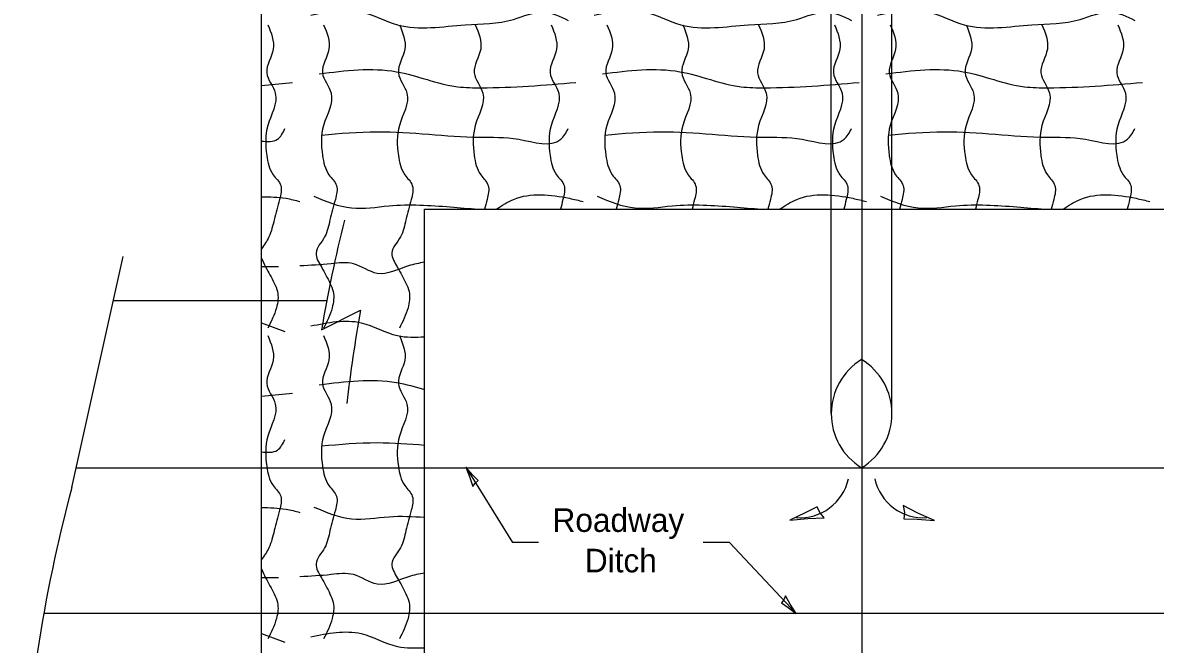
# Model space of a CAD drawing. Extents: x 0 to 2.83, y -0.12 to 1.83.
# Drawn here: x 1.726 to 2.286, y 0.745 to 1.052 of the extents above; entities that cross this region are included whole.
import ezdxf

# ---------------------------------------------------------------- set-up
doc = ezdxf.new("R2010")
doc.units = 0
doc.layers.add('RD_Pr_Roadway_Notes', color=7, linetype='Continuous')
doc.layers.add('SH_General_Details', color=7, linetype='Continuous')

msp = doc.modelspace()

# ---------------------------------------------------------------- linework, layer by layer
at = {"layer": 'RD_Pr_Roadway_Notes'}
for p, q in [((1.9450976301303102, 0.83221775158296), (1.9681226301459565, 0.7949360849062599)), ((1.9810792967943445, 0.7949360849062599), (1.9681226301459565, 0.7949360849062599)), ((2.075367630130608, 0.7949360849062599), (2.062410963462849, 0.7949360849062599)), ((2.075367630130608, 0.7949360849062599), (2.108457630144615, 0.7598477515781916))]:
    msp.add_line(p, q, dxfattribs=at)
for points in [[(1.94857128199618, 0.8226120131614304), (1.9497788277333572, 0.8243145152131713), (1.9511810387244417, 0.825549571633587), (1.9484617445936396, 0.8284187135497726), (1.9450976301303102, 0.83221775158296), (1.9470751477351382, 0.8271697935665644)], [(2.103120108353157, 0.7685567887822784), (2.102280289517899, 0.76664592919747), (2.101155629025955, 0.7651537165048219), (2.1043971650665596, 0.7628912002051867), (2.108457630144615, 0.7598477515781916), (2.1055037387279762, 0.764393846770624)]]:
    msp.add_lwpolyline(points, close=True, dxfattribs=at)
at = {"layer": 'SH_General_Details'}
for p, q in [((2.1409576301446154, 0.4679427515866853), (2.1409576301446154, 1.7517177515829598)), ((2.1257476301459564, 0.8586944182517625), (2.1257476301459564, 1.3967510849239921)), ((2.1557476301459566, 0.8586944182517625), (2.1557476301459566, 1.3964927515784895)), ((1.8440692968038812, 0.49455108491579663), (1.8440692968038812, 1.2449927515784895)), ((1.8440692968038812, 1.0209610849226511), (1.8594092967977716, 1.022456084907303)), ((1.9247476301459565, 0.959746084908644), (2.3567476301459562, 0.959746084908644)), ((1.9247476301459565, 0.5949460849168398), (1.9247476301459565, 0.959746084908644)), ((1.750430963463147, 0.8221660849253334), (1.7757276301449134, 0.93634275158296)), ((1.852509296801497, 0.9312027515771485), (1.8440692968038812, 0.9312010849120713)), ((1.7709026301374629, 0.9145710849168397), (1.8767476301459565, 0.9145710849168397)), ((1.8738276301292671, 0.900179418245951), (1.8930342967977716, 0.9098277515771485)), ((1.8440692968038812, 0.9036560849154985), (1.8556959634689583, 0.8993727515737212)), ((1.8440692968038812, 0.8672477515737212), (1.8594092967977716, 0.8687427515784896)), ((1.7525976301303103, 0.8319460849168396), (1.9247476301459565, 0.8319460849168396)), ((1.9247476301459565, 0.8319460849168396), (2.3567476301459562, 0.8319460849168396)), ((1.852509296801497, 0.7774910849134125), (1.8440692968038812, 0.7774894182483352)), ((1.7365226301422312, 0.7599460849168397), (1.9247476301459565, 0.7599460849168397)), ((1.9247476301459565, 0.7599460849168397), (2.3567476301459562, 0.7599460849168397)), ((1.8440692968038812, 0.7499427515866852), (1.8556959634689583, 0.7456610849107302))]:
    msp.add_line(p, q, dxfattribs=at)
for points in [[(2.1222245841292633, 0.8070849939982093), (2.1200707096328926, 0.8098167907598115), (2.118755815452893, 0.8126398796836533), (2.112888909604956, 0.809642137170086), (2.1052318118875815, 0.8060509660447635), (2.1142333168452576, 0.8068374897840119)], [(2.1613506340054762, 0.8132046900990105), (2.1619125221436812, 0.8097715908291436), (2.1616961274212194, 0.8066648318971193), (2.168280931538899, 0.8064471183622873), (2.1767194229831888, 0.8058818595806755), (2.16846257423069, 0.8095520311797656)]]:
    msp.add_lwpolyline(points, close=True, dxfattribs=at)
for centre, radius, start, end in [((2.572499170131047, 0.7835057528416313), 0.7083449831761316, 166.03945555555555, 170.51942499999998), ((2.590272480613549, 0.784879779020945), 0.7083449831761316, 169.8401555555556, 173.60609166666677), ((2.157071857458909, 0.858645520130793), 0.0313387363094236, 121.39292222222224, 238.42699444444446), ((2.1244229005044297, 0.858645520130793), 0.031338736309423604, 301.57300555555554, 58.60707777777777), ((2.1103370224704934, 0.8316424708368875), 0.02444253309072686, 265.59192222222225, 347.759425), ((2.1711577354734732, 0.8316424708368875), 0.024442533090726862, 192.24057499999998, 274.40807777777775), ((2.4340623980825735, 0.6366918605568506), 0.7083449831761316, 164.82066111111112, 178.24052500000002)]:
    msp.add_arc(centre, radius, start, end, dxfattribs=at)
for points in [[(1.868424296802838, 1.0557410849134123), (1.8933609634702995, 1.057331084907303), (1.9113992968073084, 1.0509627515877282), (1.944819296803881, 1.0509627515877282), (1.9686909634737266, 1.0536177515784897), (1.983549296802838, 1.057331084907303), (1.9957509634761108, 1.053086084922651)], [(2.0084792968099907, 1.0557410849134123), (2.033415963477452, 1.057331084907303), (2.0514542967943443, 1.0509627515877282), (2.0848742968110336, 1.0509627515877282), (2.1087459634607626, 1.0536177515784897), (2.1236042968099906, 1.057331084907303), (2.135805963463147, 1.053086084922651)], [(2.1485342967977714, 1.0557410849134123), (2.173470963465233, 1.057331084907303), (2.191509296801497, 1.0509627515877282), (2.2249292967980696, 1.0509627515877282), (2.2488009634679154, 1.0536177515784897), (2.263659296797772, 1.057331084907303), (2.2758609634702993, 1.053086084922651)], [(1.8472359634702995, 1.0509627515877282), (1.8498909634618057, 1.0389027515853442), (1.8467042967943443, 1.0272327515880264), (1.8509492967991128, 1.0171527515853442), (1.8472359634702995, 1.001237751583258), (1.8467042967943443, 0.9863810849192238), (1.8498909634618057, 0.9768327515924967), (1.8536042968099906, 0.9715227515901125), (1.8530709634689584, 0.9646310849192239), (1.850415963477452, 0.9545510849157965), (1.8477692968120767, 0.9460610849062598), (1.8440692968038812, 0.9402110849226512)], [(1.874790963477452, 1.0509627515877282), (1.8774459634689584, 1.0389027515853442), (1.874259296801497, 1.0272327515880264), (1.8785042968062653, 1.0171527515853442), (1.874790963477452, 1.001237751583258), (1.874259296801497, 0.9863810849192238), (1.8774459634689584, 0.9768327515924967), (1.8811592967977717, 0.9715227515901125), (1.8806259634761109, 0.9646310849192239), (1.877970963465233, 0.9545510849157965), (1.8753242967991128, 0.9460610849062598), (1.8710792967943444, 0.9381027515734233), (1.8737259634604646, 0.9312027515771485), (1.877970963465233, 0.923246084908644), (1.879560963478495, 0.919007751584301), (1.8790359634628488, 0.9110427515904106), (1.874790963477452, 0.9009627515877283)], [(1.912290963477452, 1.0509627515877282), (1.9149459634689583, 1.0389027515853442), (1.911759296801497, 1.0272327515880264), (1.9160042968062654, 1.0171527515853442), (1.912290963477452, 1.001237751583258), (1.911759296801497, 0.9863810849192238), (1.9149459634689583, 0.9768327515924967), (1.9186592967977716, 0.9715227515901125), (1.918125963476111, 0.9646310849192239), (1.9154709634652332, 0.9545510849157965), (1.9128242967991127, 0.9460610849062598), (1.9085792967943445, 0.9381027515734233), (1.9112259634604647, 0.9312027515771485), (1.9154709634652332, 0.923246084908644), (1.917060963478495, 0.919007751584301), (1.916535963462849, 0.9110427515904106), (1.912290963477452, 0.9009627515877283)], [(1.949790963477452, 1.0509627515877282), (1.9524459634689584, 1.0389027515853442), (1.949259296801497, 1.0272327515880264), (1.9535042968062653, 1.0171527515853442), (1.949790963477452, 1.001237751583258), (1.949259296801497, 0.9863810849192238), (1.9524459634689584, 0.9768327515924967), (1.9561592967977717, 0.9715227515901125), (1.9556259634761108, 0.9646310849192239), (1.9543842968014968, 0.959746084908644)], [(1.987290963477452, 1.0509627515877282), (1.9899459634689582, 1.0389027515853442), (1.9867592968014969, 1.0272327515880264), (1.9910042968062653, 1.0171527515853442), (1.987290963477452, 1.001237751583258), (1.9867592968014969, 0.9863810849192238), (1.9899459634689582, 0.9768327515924967), (1.9936592967977715, 0.9715227515901125), (1.993125963476111, 0.9646310849192239), (1.991884296801497, 0.959746084908644)], [(2.014845963465233, 1.0509627515877282), (2.017500963476111, 1.0389027515853442), (2.0143142968086494, 1.0272327515880264), (2.0185592967933013, 1.0171527515853442), (2.014845963465233, 1.001237751583258), (2.0143142968086494, 0.9863810849192238), (2.017500963476111, 0.9768327515924967), (2.0212142968049243, 0.9715227515901125), (2.020680963463147, 0.9646310849192239), (2.0194392968086494, 0.959746084908644)], [(2.0523459634652332, 1.0509627515877282), (2.055000963476111, 1.0389027515853442), (2.0518142968086495, 1.0272327515880264), (2.0560592967933013, 1.0171527515853442), (2.0523459634652332, 1.001237751583258), (2.0518142968086495, 0.9863810849192238), (2.055000963476111, 0.9768327515924967), (2.0587142968049243, 0.9715227515901125), (2.0581809634631467, 0.9646310849192239), (2.0569392968086495, 0.959746084908644)], [(2.089845963465233, 1.0509627515877282), (2.0925009634761107, 1.0389027515853442), (2.0893142968086496, 1.0272327515880264), (2.0935592967933014, 1.0171527515853442), (2.089845963465233, 1.001237751583258), (2.0893142968086496, 0.9863810849192238), (2.0925009634761107, 0.9768327515924967), (2.096214296804924, 0.9715227515901125), (2.095680963463147, 0.9646310849192239), (2.0944392968086496, 0.959746084908644)], [(2.127345963465233, 1.0509627515877282), (2.130000963476111, 1.0389027515853442), (2.1268142968086496, 1.0272327515880264), (2.131059296793301, 1.0171527515853442), (2.127345963465233, 1.001237751583258), (2.1268142968086496, 0.9863810849192238), (2.130000963476111, 0.9768327515924967), (2.133714296804924, 0.9715227515901125), (2.133180963463147, 0.9646310849192239), (2.1319392968086497, 0.959746084908644)], [(2.1549009634723855, 1.0509627515877282), (2.157555963463147, 1.0389027515853442), (2.1543692967956853, 1.0272327515880264), (2.158614296800454, 1.0171527515853442), (2.1549009634723855, 1.001237751583258), (2.1543692967956853, 0.9863810849192238), (2.157555963463147, 0.9768327515924967), (2.1612692968120766, 0.9715227515901125), (2.1607359634702994, 0.9646310849192239), (2.1594942967956854, 0.959746084908644)], [(2.1924009634723856, 1.0509627515877282), (2.195055963463147, 1.0389027515853442), (2.1918692967956854, 1.0272327515880264), (2.1961142968004537, 1.0171527515853442), (2.1924009634723856, 1.001237751583258), (2.1918692967956854, 0.9863810849192238), (2.195055963463147, 0.9768327515924967), (2.1987692968120767, 0.9715227515901125), (2.1982359634702995, 0.9646310849192239), (2.1969942967956855, 0.959746084908644)], [(2.2299009634723856, 1.0509627515877282), (2.2325559634631467, 1.0389027515853442), (2.2293692967956855, 1.0272327515880264), (2.2336142968004538, 1.0171527515853442), (2.2299009634723856, 1.001237751583258), (2.2293692967956855, 0.9863810849192238), (2.2325559634631467, 0.9768327515924967), (2.2362692968120768, 0.9715227515901125), (2.2357359634702996, 0.9646310849192239), (2.2344942967956856, 0.959746084908644)], [(2.2674009634723857, 1.0509627515877282), (2.2700559634631468, 1.0389027515853442), (2.2668692967956856, 1.0272327515880264), (2.271114296800454, 1.0171527515853442), (2.2674009634723857, 1.001237751583258), (2.2668692967956856, 0.9863810849192238), (2.2700559634631468, 0.9768327515924967), (2.273769296812077, 0.9715227515901125), (2.273235963470299, 0.9646310849192239), (2.2719942967956857, 0.959746084908644)], [(1.8726692968076064, 1.0267010849120712), (1.9108659634655312, 1.027766084909687), (1.9411059634750678, 1.0203327515924967), (1.9527759634723856, 1.0198010849157966), (1.999464296804924, 1.022456084907303)], [(2.0127242967953873, 1.0267010849120712), (2.0509209634726835, 1.027766084909687), (2.0811609634628487, 1.0203327515924967), (2.092830963479538, 1.0198010849157966), (2.1395192968120766, 1.022456084907303)], [(2.15277929680254, 1.0267010849120712), (2.1909759634604646, 1.027766084909687), (2.2212159634700015, 1.0203327515924967), (2.232885963466574, 1.0198010849157966), (2.2795742967991126, 1.022456084907303)], [(1.8440692968038812, 0.993487751583258), (1.8519842968052223, 0.9943377515877283), (1.8556959634689583, 0.9996410849096871)], [(1.8737259634604646, 0.9964610849226512), (1.9013192968038812, 0.9980510849157966), (1.9517192968001558, 0.9954027515853442), (1.971345963465233, 0.9943377515877283), (1.9920392968123748, 0.9943377515877283), (1.9957509634761108, 0.9996410849096871)], [(2.0137809634676174, 0.9964610849226512), (2.0413742968110338, 0.9980510849157966), (2.0917742968073085, 0.9954027515853442), (2.1114009634723856, 0.9943377515877283), (2.132094296800156, 0.9943377515877283), (2.135805963463147, 0.9996410849096871)], [(2.1538359634747697, 0.9964610849226512), (2.1814292967980697, 0.9980510849157966), (2.2318292967943445, 0.9954027515853442), (2.251455963479538, 0.9943377515877283), (2.2721492968073083, 0.9943377515877283), (2.2758609634702993, 0.9996410849096871)], [(1.8440692968038812, 0.9659644182528055), (1.8562292968099907, 0.9651627515758074), (1.8631209634607626, 0.963566084921608)], [(1.8700142967967286, 0.9662210849131144), (1.8885842968096926, 0.9603860849144554), (1.9071542968025401, 0.9614427515866852), (1.9373942968120768, 0.9609177515904106), (1.9511626301279261, 0.959746084908644)], [(1.9601842967933012, 0.959746084908644), (1.9686909634737266, 0.9646310849192239), (1.9962842967977716, 0.9651627515758074), (2.0031759634679154, 0.963566084921608)], [(2.010069296803881, 0.9662210849131144), (2.0286392967967286, 0.9603860849144554), (2.0472092968096924, 0.9614427515866852), (2.077449296799113, 0.9609177515904106), (2.0912176301350787, 0.959746084908644)], [(2.1002392968004537, 0.959746084908644), (2.1087459634607626, 0.9646310849192239), (2.136339296804924, 0.9651627515758074), (2.1432309634750677, 0.963566084921608)], [(2.1501242968110335, 0.9662210849131144), (2.168694296803881, 0.9603860849144554), (2.1872642967967284, 0.9614427515866852), (2.2175042968062653, 0.9609177515904106), (2.231272630142231, 0.959746084908644)], [(2.2402942968076065, 0.959746084908644), (2.2488009634679154, 0.9646310849192239), (2.276394296812077, 0.9651627515758074), (2.283285963462849, 0.963566084921608)], [(1.8440692968038812, 0.9356027515734232), (1.8461709634726837, 0.9312027515771485), (1.850415963477452, 0.923246084908644), (1.8520059634713426, 0.919007751584301), (1.8514809634750677, 0.9110427515904106), (1.8472359634702995, 0.9009627515877283)], [(1.9247476301459565, 0.933574418246994), (1.91670096346419, 0.9317360849181808), (1.9013192968038812, 0.9280227515901125), (1.8896409634618059, 0.9328010849157966), (1.8785042968062653, 0.9328010849157966), (1.8631209634607626, 0.9317360849181808)], [(1.868424296802838, 0.9020277515853442), (1.8933609634702995, 0.9036177515784897), (1.9113992968073084, 0.8972510849239922), (1.9247476301459565, 0.8966477515901126)], [(1.8472359634702995, 0.8972510849239922), (1.8498909634618057, 0.885191084921608), (1.8467042967943443, 0.8735210849250353), (1.8509492967991128, 0.8634410849216081), (1.8472359634702995, 0.8475260849202669), (1.8467042967943443, 0.8326677515904105), (1.8498909634618057, 0.823121084908644), (1.8536042968099906, 0.8178110849062599), (1.8530709634689584, 0.8109177515904106), (1.850415963477452, 0.8008377515877283), (1.8477692968120767, 0.7923477515781916), (1.8440692968038812, 0.7864977515737213)], [(1.874790963477452, 0.8972510849239922), (1.8774459634689584, 0.885191084921608), (1.874259296801497, 0.8735210849250353), (1.8785042968062653, 0.8634410849216081), (1.874790963477452, 0.8475260849202669), (1.874259296801497, 0.8326677515904105), (1.8774459634689584, 0.823121084908644), (1.8811592967977717, 0.8178110849062599), (1.8806259634761109, 0.8109177515904106), (1.877970963465233, 0.8008377515877283), (1.8753242967991128, 0.7923477515781916), (1.8710792967943444, 0.7843910849096871), (1.8737259634604646, 0.7774910849134125), (1.877970963465233, 0.7695327515805758), (1.879560963478495, 0.765296084920565), (1.8790359634628488, 0.7573310849073029), (1.874790963477452, 0.7472510849239923)], [(1.912290963477452, 0.8972510849239922), (1.9149459634689583, 0.885191084921608), (1.911759296801497, 0.8735210849250353), (1.9160042968062654, 0.8634410849216081), (1.912290963477452, 0.8475260849202669), (1.911759296801497, 0.8326677515904105), (1.9149459634689583, 0.823121084908644), (1.9186592967977716, 0.8178110849062599), (1.918125963476111, 0.8109177515904106), (1.9154709634652332, 0.8008377515877283), (1.9128242967991127, 0.7923477515781916), (1.9085792967943445, 0.7843910849096871), (1.9112259634604647, 0.7774910849134125), (1.9154709634652332, 0.7695327515805758), (1.917060963478495, 0.765296084920565), (1.916535963462849, 0.7573310849073029), (1.912290963477452, 0.7472510849239923)], [(1.8726692968076064, 0.872987751583258), (1.9108659634655312, 0.8740527515808738), (1.9247476301459565, 0.8706044182578719)], [(1.8440692968038812, 0.8397760849202669), (1.8519842968052223, 0.8406260849239923), (1.8556959634689583, 0.8459277515808739)], [(1.8737259634604646, 0.8427477515737213), (1.9013192968038812, 0.8443377515877284), (1.9247476301459565, 0.8431260849239922)], [(1.8440692968038812, 0.8122510849239922), (1.8562292968099907, 0.8114510849120713), (1.8631209634607626, 0.8098527515734232)], [(1.8700142967967286, 0.8125077515843011), (1.8885842968096926, 0.8066727515856422), (1.9071542968025401, 0.8077310849229492), (1.9247476301459565, 0.8074894182483352)], [(1.8440692968038812, 0.7818910849096872), (1.8461709634726837, 0.7774910849134125), (1.850415963477452, 0.7695327515805758), (1.8520059634713426, 0.765296084920565), (1.8514809634750677, 0.7573310849073029), (1.8472359634702995, 0.7472510849239923)], [(1.9247476301459565, 0.779862751583258), (1.91670096346419, 0.7780227515901126), (1.9013192968038812, 0.7743110849062599), (1.8896409634618059, 0.7790877515877284), (1.8785042968062653, 0.7790877515877284), (1.8631209634607626, 0.7780227515901126)], [(1.868424296802838, 0.7483160849216081), (1.8933609634702995, 0.7499060849154986), (1.9113992968073084, 0.7435377515758074), (1.9247476301459565, 0.7429360849062598)]]:
    msp.add_spline(points, degree=3, dxfattribs=at)

# ---------------------------------------------------------------- texts
at = {"layer": 'RD_Pr_Roadway_Notes'}
for s, p in [('Roadway', (1.98799084116022, 0.8002010849120713)), ('Ditch', (2.0039651268116616, 0.7802010849120713))]:
    msp.add_text(s, height=0.011666669999999999, dxfattribs=at).set_placement(p)

doc.saveas('drawing.dxf')
